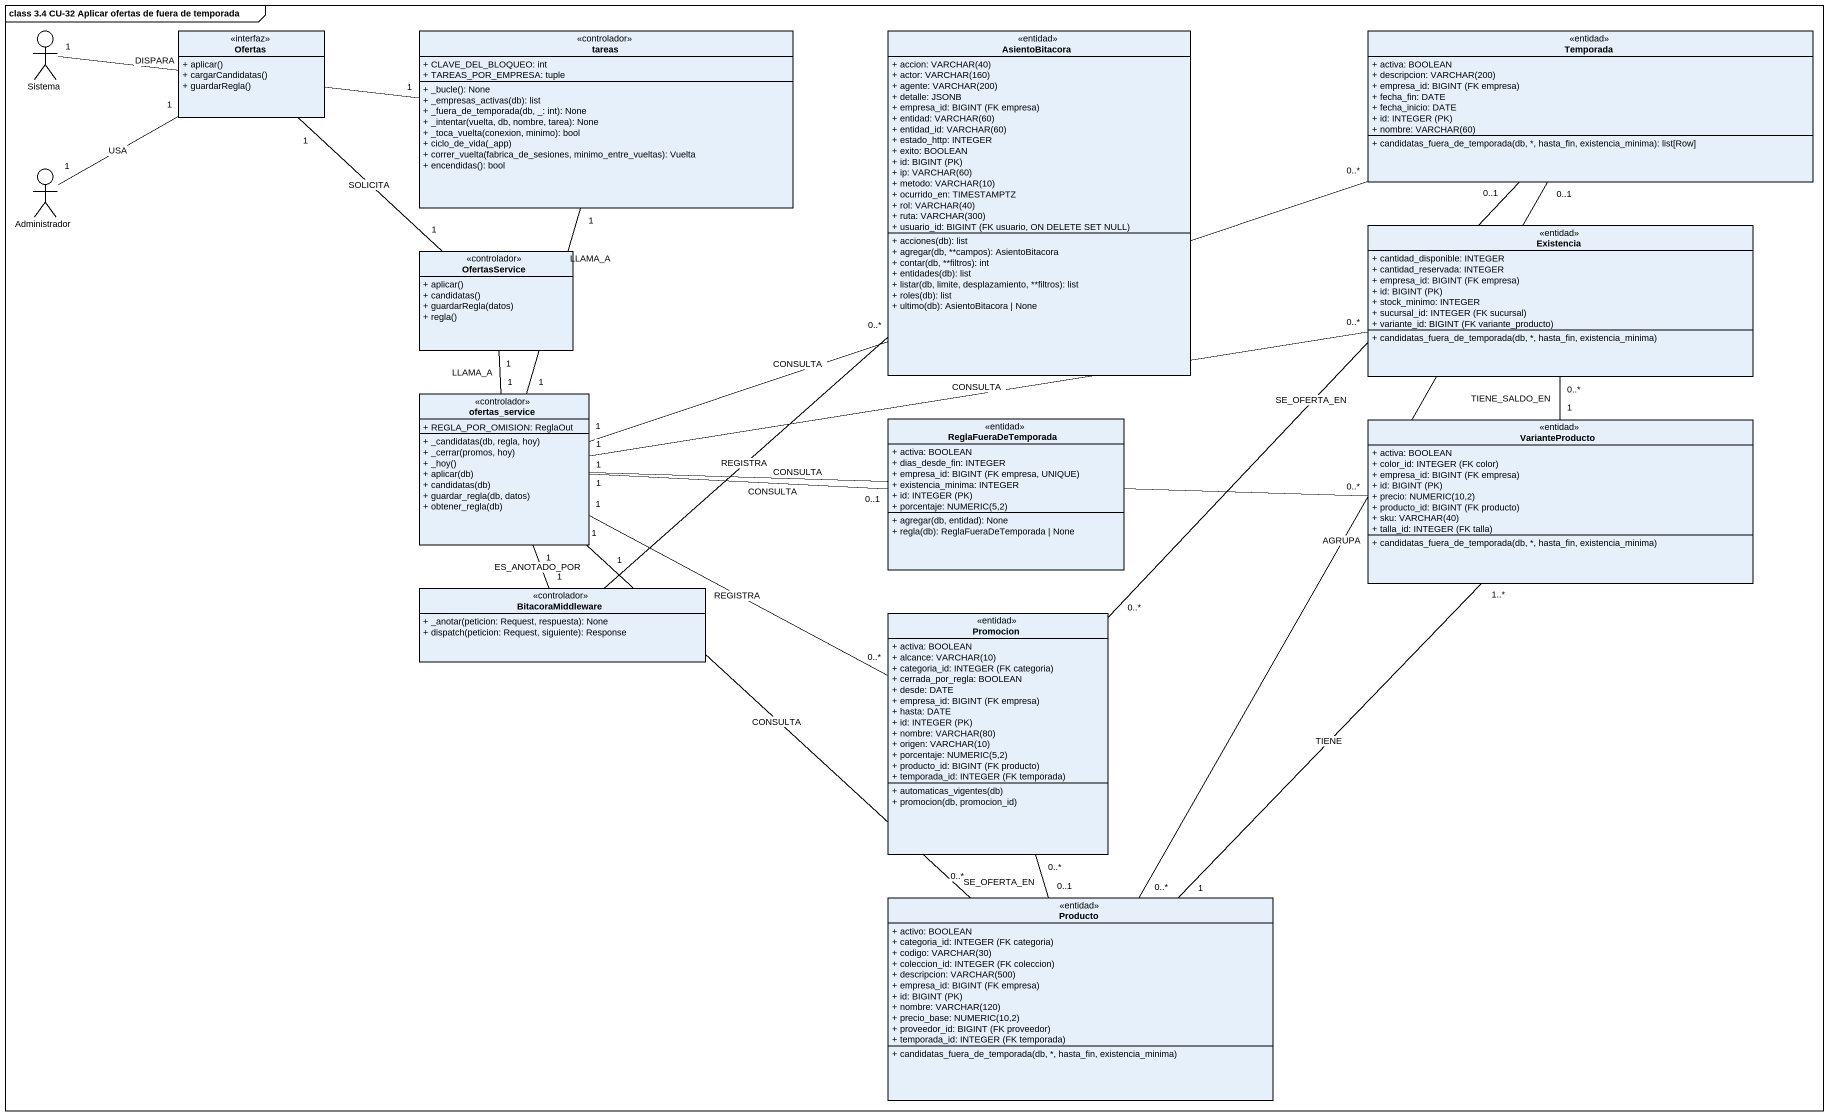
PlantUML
@startuml
mainframe class 3.4 CU-32 Aplicar ofertas de fuera de temporada
allowmixing
hide circle
hide empty members
skinparam classAttributeIconSize 0
actor Sistema
class Ofertas <<interfaz>> {
  + aplicar()
  + cargarCandidatas()
  + guardarRegla()
}
class tareas <<controlador>> {
  + CLAVE_DEL_BLOQUEO: int
  + TAREAS_POR_EMPRESA: tuple
  + _bucle(): None
  + _empresas_activas(db): list
  + _fuera_de_temporada(db, _: int): None
  + _intentar(vuelta, db, nombre, tarea): None
  + _toca_vuelta(conexion, minimo): bool
  + ciclo_de_vida(_app)
  + correr_vuelta(fabrica_de_sesiones, minimo_entre_vueltas): Vuelta
  + encendidas(): bool
}
class AsientoBitacora <<entidad>> {
  {field} + accion: VARCHAR(40)
  {field} + actor: VARCHAR(160)
  {field} + agente: VARCHAR(200)
  + detalle: JSONB
  {field} + empresa_id: BIGINT (FK empresa)
  {field} + entidad: VARCHAR(60)
  {field} + entidad_id: VARCHAR(60)
  + estado_http: INTEGER
  + exito: BOOLEAN
  {field} + id: BIGINT (PK)
  {field} + ip: VARCHAR(60)
  {field} + metodo: VARCHAR(10)
  + ocurrido_en: TIMESTAMPTZ
  {field} + rol: VARCHAR(40)
  {field} + ruta: VARCHAR(300)
  {field} + usuario_id: BIGINT (FK usuario, ON DELETE SET NULL)
  + acciones(db): list
  + agregar(db, **campos): AsientoBitacora
  + contar(db, **filtros): int
  + entidades(db): list
  + listar(db, limite, desplazamiento, **filtros): list
  + roles(db): list
  + ultimo(db): AsientoBitacora | None
}
class Temporada <<entidad>> {
  + activa: BOOLEAN
  {field} + descripcion: VARCHAR(200)
  {field} + empresa_id: BIGINT (FK empresa)
  + fecha_fin: DATE
  + fecha_inicio: DATE
  {field} + id: INTEGER (PK)
  {field} + nombre: VARCHAR(60)
  + candidatas_fuera_de_temporada(db, *, hasta_fin, existencia_minima): list[Row]
}
actor Administrador
class Existencia <<entidad>> {
  + cantidad_disponible: INTEGER
  + cantidad_reservada: INTEGER
  {field} + empresa_id: BIGINT (FK empresa)
  {field} + id: BIGINT (PK)
  + stock_minimo: INTEGER
  {field} + sucursal_id: INTEGER (FK sucursal)
  {field} + variante_id: BIGINT (FK variante_producto)
  + candidatas_fuera_de_temporada(db, *, hasta_fin, existencia_minima)
}
class OfertasService <<controlador>> {
  + aplicar()
  + candidatas()
  + guardarRegla(datos)
  + regla()
}
class ofertas_service <<controlador>> {
  + REGLA_POR_OMISION: ReglaOut
  + _candidatas(db, regla, hoy)
  + _cerrar(promos, hoy)
  + _hoy()
  + aplicar(db)
  + candidatas(db)
  + guardar_regla(db, datos)
  + obtener_regla(db)
}
class ReglaFueraDeTemporada <<entidad>> {
  + activa: BOOLEAN
  + dias_desde_fin: INTEGER
  {field} + empresa_id: BIGINT (FK empresa, UNIQUE)
  + existencia_minima: INTEGER
  {field} + id: INTEGER (PK)
  {field} + porcentaje: NUMERIC(5,2)
  + agregar(db, entidad): None
  + regla(db): ReglaFueraDeTemporada | None
}
class VarianteProducto <<entidad>> {
  + activa: BOOLEAN
  {field} + color_id: INTEGER (FK color)
  {field} + empresa_id: BIGINT (FK empresa)
  {field} + id: BIGINT (PK)
  {field} + precio: NUMERIC(10,2)
  {field} + producto_id: BIGINT (FK producto)
  {field} + sku: VARCHAR(40)
  {field} + talla_id: INTEGER (FK talla)
  + candidatas_fuera_de_temporada(db, *, hasta_fin, existencia_minima)
}
class BitacoraMiddleware <<controlador>> {
  + _anotar(peticion: Request, respuesta): None
  + dispatch(peticion: Request, siguiente): Response
}
class Promocion <<entidad>> {
  + activa: BOOLEAN
  {field} + alcance: VARCHAR(10)
  {field} + categoria_id: INTEGER (FK categoria)
  + cerrada_por_regla: BOOLEAN
  + desde: DATE
  {field} + empresa_id: BIGINT (FK empresa)
  + hasta: DATE
  {field} + id: INTEGER (PK)
  {field} + nombre: VARCHAR(80)
  {field} + origen: VARCHAR(10)
  {field} + porcentaje: NUMERIC(5,2)
  {field} + producto_id: BIGINT (FK producto)
  {field} + temporada_id: INTEGER (FK temporada)
  + automaticas_vigentes(db)
  + promocion(db, promocion_id)
}
class Producto <<entidad>> {
  + activo: BOOLEAN
  {field} + categoria_id: INTEGER (FK categoria)
  {field} + codigo: VARCHAR(30)
  {field} + coleccion_id: INTEGER (FK coleccion)
  {field} + descripcion: VARCHAR(500)
  {field} + empresa_id: BIGINT (FK empresa)
  {field} + id: BIGINT (PK)
  {field} + nombre: VARCHAR(120)
  {field} + precio_base: NUMERIC(10,2)
  {field} + proveedor_id: BIGINT (FK proveedor)
  {field} + temporada_id: INTEGER (FK temporada)
  + candidatas_fuera_de_temporada(db, *, hasta_fin, existencia_minima)
}
Sistema "1" -right- "1" tareas : DISPARA
Ofertas "1" -- "1" OfertasService : SOLICITA
tareas "1" -- "1" ofertas_service : LLAMA_A
Temporada "0..1" -- "0..*" Promocion : SE_OFERTA_EN
Temporada "0..1" -- "0..*" Producto : AGRUPA
Administrador "1" -up- "1" Ofertas : USA
OfertasService "1" -- "1" ofertas_service : LLAMA_A
ofertas_service "1" -right- "0..*" Temporada : CONSULTA
ofertas_service "1" -right- "0..*" Existencia : CONSULTA
ofertas_service "1" -right- "0..1" ReglaFueraDeTemporada : CONSULTA
ofertas_service "1" -right- "0..*" VarianteProducto : CONSULTA
ofertas_service "1" -- "1" BitacoraMiddleware : ES_ANOTADO_POR
ofertas_service "1" -right- "0..*" Promocion : REGISTRA
ofertas_service "1" -- "0..*" Producto : CONSULTA
VarianteProducto "1" -up- "0..*" Existencia : TIENE_SALDO_EN
BitacoraMiddleware "1" -up- "0..*" AsientoBitacora : REGISTRA
Producto "1" -up- "1..*" VarianteProducto : TIENE
Producto "0..1" -up- "0..*" Promocion : SE_OFERTA_EN
@enduml
